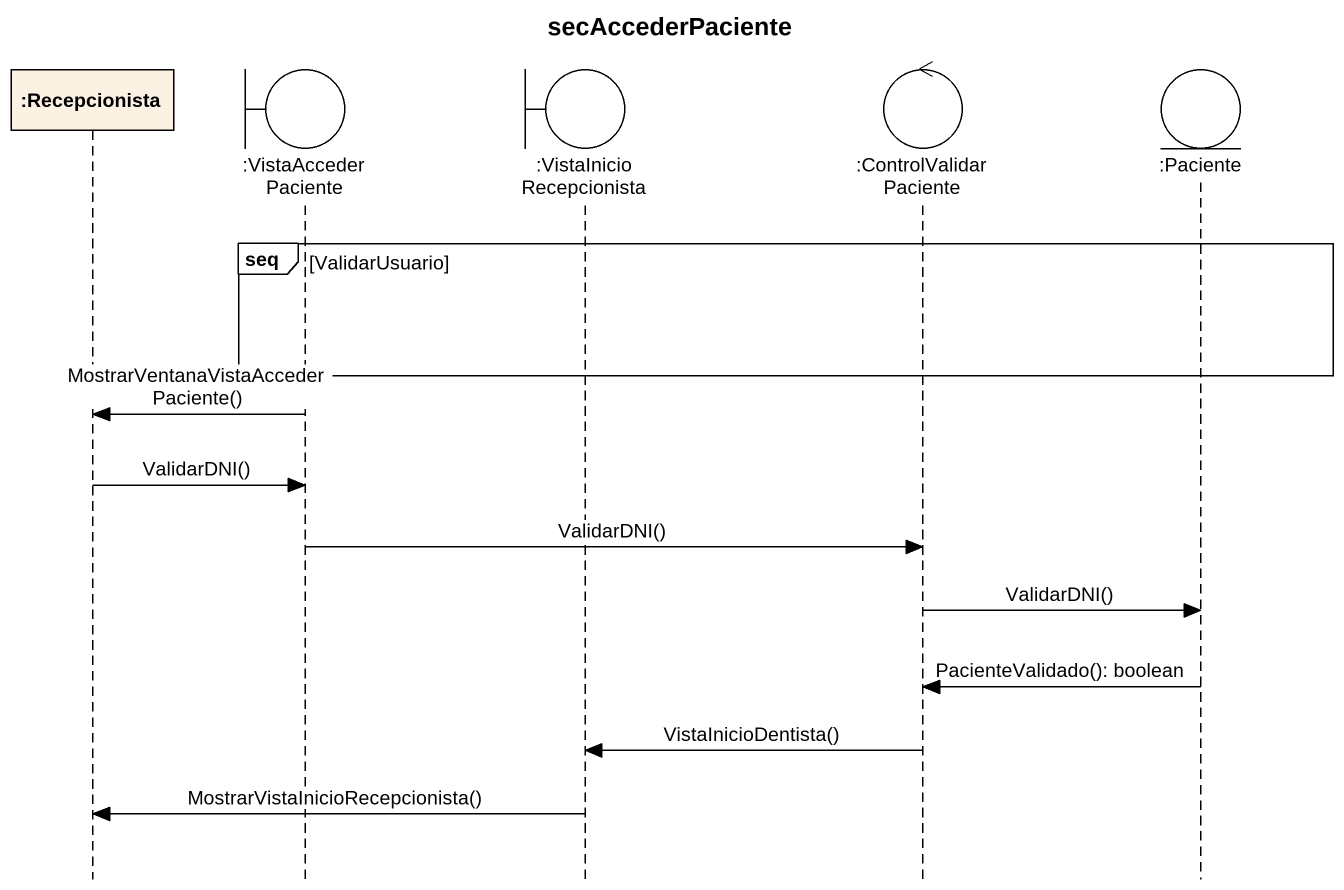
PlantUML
@startuml
title secAccederPaciente
hide footbox
participant ":Recepcionista" as Recepcionista
boundary ":VistaAccederPaciente" as VistaAccederPaciente
boundary ":VistaInicioRecepcionista" as VistaInicioRecepcionista
control ":ControlValidarPaciente" as ControlValidarPaciente
entity ":Paciente" as Paciente

group seq [ValidarUsuario]
end
VistaAccederPaciente -> Recepcionista : MostrarVentanaVistaAccederPaciente()
Recepcionista -> VistaAccederPaciente : ValidarDNI()
VistaAccederPaciente -> ControlValidarPaciente : ValidarDNI()
ControlValidarPaciente -> Paciente : ValidarDNI()
Paciente -> ControlValidarPaciente : PacienteValidado(): boolean
ControlValidarPaciente -> VistaInicioRecepcionista : VistaInicioDentista()
VistaInicioRecepcionista -> Recepcionista : MostrarVistaInicioRecepcionista()
@enduml
